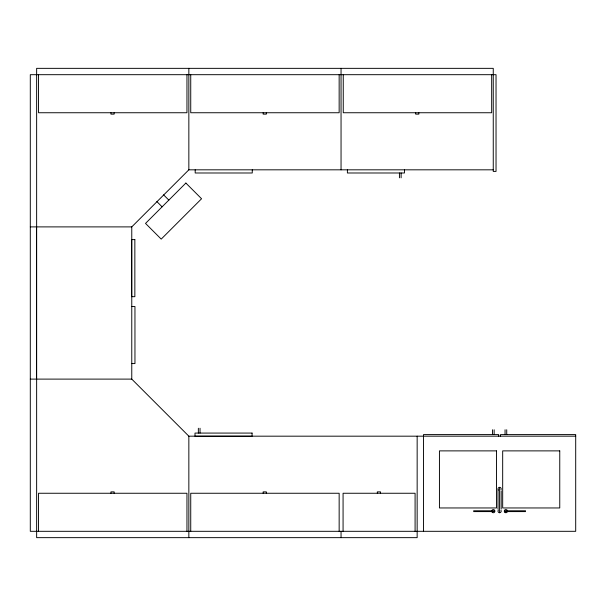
<?xml version="1.0" encoding="UTF-8"?>
<svg xmlns="http://www.w3.org/2000/svg" width="606" height="606" viewBox="0 0 606 606"><rect width="100%" height="100%" fill="white"/><g stroke="black" fill="none" stroke-linecap="round" stroke-linejoin="round"><path stroke-width="0.91" d="M501.177 490.852L501.177 509.078M575.7 436.176L188.845 436.176L131.767 379.106L131.767 226.894L188.845 169.824L493.254 169.824M30.3 226.894L131.767 226.894M131.79 306.5L134.956 306.5L134.956 363.577L131.79 363.577M30.3 379.106L131.767 379.106M473.612 510.782L494.466 510.782L494.466 511.6L473.612 511.6M525.576 510.782L504.73 510.782L504.73 511.6L525.576 511.6M163.582 194.852L168.832 200.101M156.856 201.578L162.105 206.828M499.594 512.714L499.594 487.345M498.011 489.936L498.011 509.154M506.73 429.768L506.73 434.593M506.73 510.782L506.73 511.6M505.056 429.768L505.056 434.593M500.503 436.176L500.503 434.593L575.7 434.593L575.7 531.31L30.3 531.31L30.3 74.689L496.034 74.689L496.034 171.407L493.254 171.407L493.254 68.349L36.64 68.349L36.64 537.651L417.155 537.651L417.155 436.176M498.693 436.176L498.693 434.593L423.496 434.593L423.496 531.31M494.14 429.768L494.14 434.593M492.466 429.768L492.466 434.593M492.458 510.782L492.458 511.6M491.671 74.689L491.671 112.746L343.254 112.746L343.254 74.689M418.852 112.746L418.852 114.133L415.678 114.133L415.678 112.746M415.087 531.31L415.087 493.254L343.072 493.254L343.072 531.31M404.467 169.824L404.467 172.99L347.389 172.99L347.389 169.824M401.119 172.99L401.119 177.816M399.437 172.99L399.437 177.816M380.492 493.254L380.492 491.867L377.318 491.867L377.318 493.254M341.049 68.349L341.049 169.824M341.049 531.31L341.049 537.651M339.155 74.689L339.155 112.746L190.738 112.746L190.738 74.689M339.155 531.31L339.155 493.254L190.738 493.254L190.738 531.31M266.337 112.746L266.337 114.133L263.163 114.133L263.163 112.746M266.337 493.254L266.337 491.867L263.163 491.867L263.163 493.254M252.263 169.824L252.263 172.99L195.185 172.99L195.185 169.824M200.033 428.253L200.033 433.078M198.359 428.253L198.359 433.078M188.845 68.349L188.845 169.824M188.845 436.176L188.845 537.651M186.951 74.689L186.951 112.746L38.534 112.746L38.534 74.689M186.951 531.31L186.951 493.254L38.534 493.254L38.534 531.31M114.133 112.746L114.133 114.133L110.959 114.133L110.959 112.746M114.133 493.254L114.133 491.867L110.959 491.867L110.959 493.254M36.565 226.894L36.565 379.106M500.973 510.335A1.583 1.583 0 0 1 500.511 512.426A1.583 1.583 0 0 1 498.382 512.146A1.583 1.583 0 0 1 498.473 510.002M498.473 490.049A1.583 1.583 0 0 1 498.382 487.906A1.583 1.583 0 0 1 500.503 487.633A1.583 1.583 0 0 1 500.973 489.724M185.875 183.057L145.516 223.417L161.211 239.112L201.571 198.753L185.875 183.057M134.85 239.605L131.676 239.605L131.676 296.682L134.85 296.682L134.85 239.605M252.081 433.078L195.003 433.078L195.003 436.244L252.081 436.244L252.081 433.078M496.519 450.879L439.441 450.879L439.441 507.957L496.519 507.957L496.519 450.879M559.755 450.879L502.677 450.879L502.677 507.957L559.755 507.957L559.755 450.879M505.078 512.524A1.583 1.583 0 0 0 507.457 511.146A1.583 1.583 0 0 0 505.078 509.775A1.583 1.583 0 0 0 505.078 512.524M492.526 512.524A1.583 1.583 0 0 0 494.905 511.146A1.583 1.583 0 0 0 492.526 509.775A1.583 1.583 0 0 0 492.526 512.524"/></g></svg>
